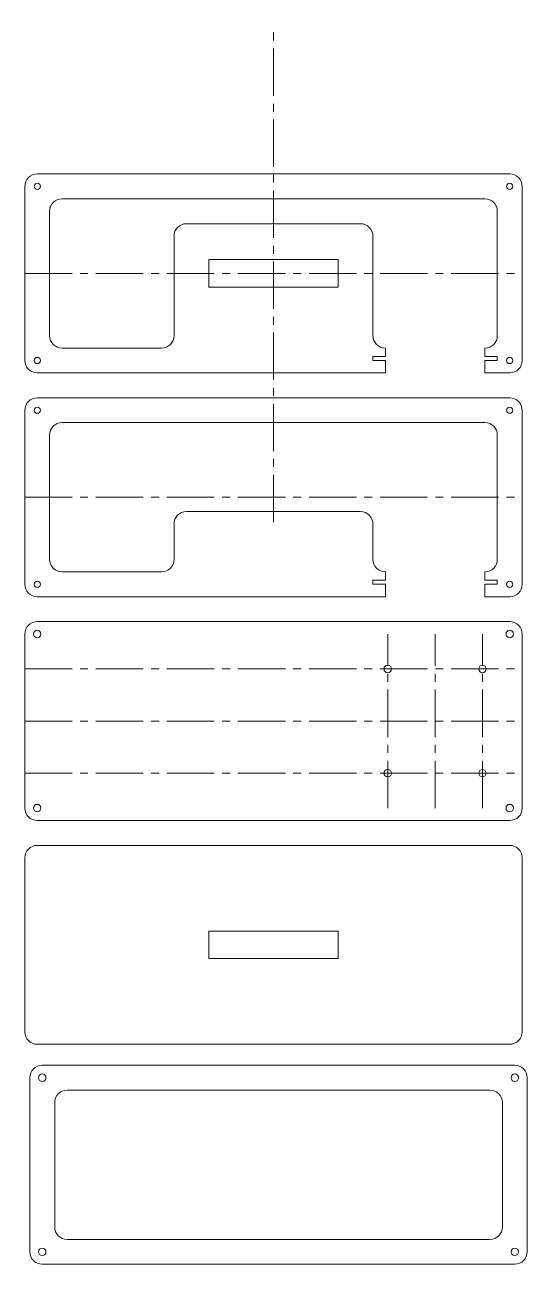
# Model space of a CAD drawing. Header units: millimetres. Extents: x -100 to 102, y -298 to 200.
import ezdxf

# ---------------------------------------------------------------- set-up
doc = ezdxf.new("R2010")
doc.units = ezdxf.units.MM
doc.linetypes.add('CENTER2', pattern=[28.575, 19.05, -3.175, 3.175, -3.175])
doc.layers.get('0').update_dxf_attribs({"lineweight": 0, "true_color": 0xffffff})
doc.layers.add('base1', color=7, linetype='Continuous', lineweight=0, true_color=0xffffff)
doc.layers.add('centres', color=1, linetype='CENTER2', lineweight=0, true_color=0xff0000)

msp = doc.modelspace()

# ---------------------------------------------------------------- linework, layer by layer
for p, q in [((-82.98, -228.44), (87.02, -228.44)), ((-87.98, -283.44), (-87.98, -233.44)), ((92.02, -283.44), (92.02, -233.44)), ((-82.98, -288.44), (47.02, -288.44)), ((47.02, -288.44), (87.02, -288.44))]:
    msp.add_line(p, q)
for centre, start, end in [((-82.98, -233.44), 90, 180), ((87.02, -233.44), 0, 90), ((-82.98, -283.44), 180, 270), ((87.02, -283.44), 270, 0)]:
    msp.add_arc(centre, 5, start, end)
at = {"layer": 'base1'}
for p, q in [((-95, 140), (95, 140)), ((-100, 65), (-100, 135)), ((100, 65), (100, 135)), ((-85, 130), (85, 130)), ((-90, 75), (-90, 125)), ((90, 75), (90, 125)), ((-35, 120), (35, 120)), ((-40, 75), (-40, 115)), ((40, 75), (40, 115)), ((-26, 105.55), (26, 105.55)), ((-26, 94.45), (-26, 105.55)), ((26, 94.45), (26, 105.55)), ((-26, 94.45), (26, 94.45)), ((-85, 70), (-45, 70)), ((45, 70), (45, 66.6)), ((85, 70), (85, 66.6)), ((40, 66.6), (45, 66.6)), ((40, 65), (40, 66.6)), ((40, 65), (45, 65)), ((45, 60), (45, 65)), ((85, 66.6), (90, 66.6)), ((85, 65), (90, 65)), ((85, 60), (85, 65)), ((90, 65), (90, 66.6)), ((-95, 60), (45, 60)), ((95, 60), (85, 60)), ((-95, 50), (95, 50)), ((-100, -25), (-100, 45)), ((100, -25), (100, 45)), ((-85, 40), (85, 40)), ((-90, -15), (-90, 35)), ((90, -15), (90, 35)), ((-35, 4.2), (35, 4.2)), ((-40, -15), (-40, -0.8)), ((40, -15), (40, -0.8)), ((-85, -20), (-45, -20)), ((40, -23.4), (45, -23.4)), ((40, -25), (40, -23.4)), ((45, -20), (45, -23.4)), ((85, -20), (85, -23.4)), ((85, -23.4), (90, -23.4)), ((90, -25), (90, -23.4)), ((40, -25), (45, -25)), ((45, -30), (45, -25)), ((85, -25), (90, -25)), ((85, -30), (85, -25)), ((-95, -30), (45, -30)), ((95, -30), (85, -30)), ((-95, -40), (95, -40)), ((-100, -115), (-100, -45)), ((100, -115), (100, -45)), ((-95, -120), (45, -120)), ((45, -120), (95, -120)), ((-95, -130), (95, -130)), ((-100, -205), (-100, -135)), ((100, -205), (100, -135)), ((-26, -164.45), (26, -164.45)), ((-26, -175.55), (-26, -164.45)), ((26, -175.55), (26, -164.45)), ((-26, -175.55), (26, -175.55)), ((-95, -210), (45, -210)), ((45, -210), (95, -210)), ((-92.98, -218.44), (97.02, -218.44)), ((-92.98, -218.44), (97.02, -218.44)), ((-92.98, -218.44), (97.02, -218.44)), ((-97.98, -293.44), (-97.98, -223.44)), ((-97.98, -293.44), (-97.98, -223.44)), ((-97.98, -293.44), (-97.98, -223.44)), ((102.02, -293.44), (102.02, -223.44)), ((102.02, -293.44), (102.02, -223.44)), ((102.02, -293.44), (102.02, -223.44)), ((-92.98, -298.44), (47.02, -298.44)), ((-92.98, -298.44), (47.02, -298.44)), ((-92.98, -298.44), (47.02, -298.44)), ((47.02, -298.44), (97.02, -298.44)), ((47.02, -298.44), (97.02, -298.44)), ((47.02, -298.44), (97.02, -298.44))]:
    msp.add_line(p, q, dxfattribs=at)
for centre, radius in [((-95, 135), 1.25), ((95, 135), 1.25), ((-95, 65), 1.25), ((95, 65), 1.25), ((-95, 45), 1.25), ((95, 45), 1.25), ((-95, -25), 1.25), ((95, -25), 1.25), ((-95, -45), 1.5), ((95, -45), 1.5), ((45.95, -59.05), 1.5), ((84.05, -59.05), 1.5), ((45.95, -100.95), 1.5), ((84.05, -100.95), 1.5), ((-95, -115), 1.5), ((95, -115), 1.5), ((-92.98, -223.44), 1.5), ((-92.98, -223.44), 1.5), ((-92.98, -223.44), 1.5), ((97.02, -223.44), 1.5), ((97.02, -223.44), 1.5), ((97.02, -223.44), 1.5), ((-92.98, -293.44), 1.5), ((-92.98, -293.44), 1.5), ((-92.98, -293.44), 1.5), ((97.02, -293.44), 1.5), ((97.02, -293.44), 1.5), ((97.02, -293.44), 1.5)]:
    msp.add_circle(centre, radius, dxfattribs=at)
for centre, start, end in [((-95, 135), 90, 180), ((95, 135), 0, 90), ((-85, 125), 90, 180), ((85, 125), 0, 90), ((-35, 115), 90, 180), ((35, 115), 0, 90), ((-85, 75), 180, 270), ((-45, 75), 270, 0), ((45, 75), 180, 270), ((85, 75), 270, 0), ((-95, 65), 180, 270), ((95, 65), 270, 0), ((-95, 45), 90, 180), ((95, 45), 0, 90), ((-85, 35), 90, 180), ((85, 35), 0, 90), ((-35, -0.8), 90, 180), ((35, -0.8), 0, 90), ((-85, -15), 180, 270), ((-45, -15), 270, 0), ((45, -15), 180, 270), ((85, -15), 270, 0), ((-95, -25), 180, 270), ((95, -25), 270, 0), ((-95, -45), 90, 180), ((95, -45), 0, 90), ((-95, -115), 180, 270), ((95, -115), 270, 0), ((-95, -135), 90, 180), ((95, -135), 0, 90), ((-95, -205), 180, 270), ((95, -205), 270, 0), ((-92.98, -223.44), 90, 180), ((-92.98, -223.44), 90, 180), ((-92.98, -223.44), 90, 180), ((97.02, -223.44), 0, 90), ((97.02, -223.44), 0, 90), ((97.02, -223.44), 0, 90), ((-92.98, -293.44), 180, 270), ((-92.98, -293.44), 180, 270), ((-92.98, -293.44), 180, 270), ((97.02, -293.44), 270, 0), ((97.02, -293.44), 270, 0), ((97.02, -293.44), 270, 0)]:
    msp.add_arc(centre, 5, start, end, dxfattribs=at)
at = {"layer": 'centres'}
for p, q in [((0, 0), (0, 200)), ((-100, 100), (100, 100)), ((-100, 10), (100, 10)), ((45.95, -115), (45.95, -45)), ((65, -115), (65, -45)), ((84.05, -115), (84.05, -45)), ((-100, -59.05), (100, -59.05)), ((-100, -80), (100, -80)), ((-100, -100.95), (100, -100.95))]:
    msp.add_line(p, q, dxfattribs=at)

doc.saveas('drawing.dxf')
